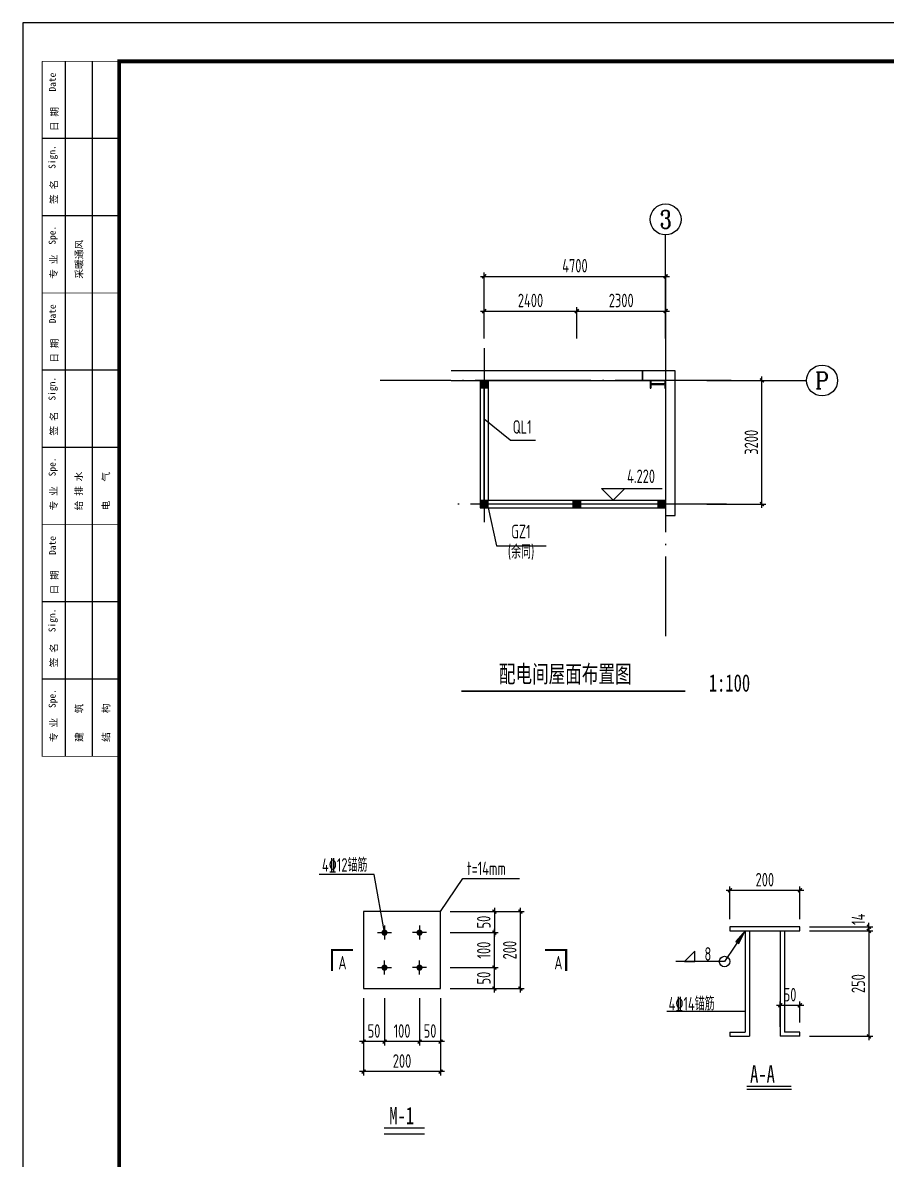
# Model space of a CAD drawing. Extents: x 753177 to 2169292, y -530934 to -273477.
# Drawn here: x 2085192 to 2107562, y -434220 to -404784 of the extents above; entities that cross this region are included whole.
import ezdxf
from ezdxf.enums import TextEntityAlignment as Align

# ---------------------------------------------------------------- set-up
doc = ezdxf.new("R2010")
doc.units = 0
doc.header["$LTSCALE"] = 1500
doc.header["$MEASUREMENT"] = 0
doc.linetypes.add('CENTER', pattern=[2, 1.25, -0.25, 0.25, -0.25])
doc.linetypes.add('DOTE', pattern=[2.42, 2, -0.2, 0.02, -0.2])
doc.layers.get('Defpoints').update_dxf_attribs({"color": 252})
for name, color, linetype in [('00-tk', 151, 'Continuous'), ('1', 2, 'Continuous'), ('AXIS', 3, 'Continuous'), ('AXIS_TEXT', 7, 'Continuous'), ('COLUMN', 2, 'Continuous'), ('DIM', 3, 'Continuous'), ('TECU', 1, 'Continuous'), ('TEXT', 7, 'Continuous'), ('THIN', 7, 'Continuous'), ('WALL', 7, 'Continuous'), ('XIXIAN', 7, 'Continuous'), ('图名下划线', 7, 'Continuous')]:
    doc.layers.add(name, color=color, linetype=linetype)
for name, color, linetype, lineweight in [('COLU_HATCH', 251, 'Continuous', 0), ('TK', 252, 'Continuous', 13), ('螺栓孔标注', 9, 'Continuous', 18)]:
    doc.layers.add(name, color=color, linetype=linetype, lineweight=lineweight)
doc.styles.add('_TCH_AXIS', font='COMPLEX', dxfattribs={"bigfont": 'GBCBIG'})
doc.styles.add('COMPLEX', font='COMPLEX')
doc.styles.add('DS6HT', font='simhei.ttf', dxfattribs={"width": 0.8})
doc.styles.add('TSSD_Dimension', font='Tssdeng.shx', dxfattribs={"width": 0.7, "bigfont": 'hztxt.shx'})
doc.styles.add('YG图名', font='simhei.ttf', dxfattribs={"width": 0.7, "height": 600})
doc.dimstyles.new('TSSD_100_100', dxfattribs={"dimtxt": 350, "dimasz": 100, "dimexe": 100, "dimexo": 250, "dimgap": 100, "dimtad": 1, "dimdec": 0, "dimzin": 0, "dimdsep": 46, "dimtxsty": 'TSSD_Dimension', "dimblk": 'ARCHTICK', "dimblk1": 'ARCHTICK', "dimblk2": 'ARCHTICK', "dimcen": 0, "dimdle": 100, "dimclrt": 7, "dimadec": 0, "dimazin": 0, "dimtfac": 1, "dimtdec": 0, "dimtix": 1, "dimtmove": 2, "dimatfit": 3, "dimfxl": 0, "dimtolj": 1, "dimtzin": 0, "dimarcsym": 0})

# ---------------------------------------------------------------- blocks, each defined once
blk = doc.blocks.new('会签')
at = {"layer": '00-tk'}
for p, q in [((-1400, 24000), (-1400, 6000)), ((-700, 24000), (-700, 6000)), ((0, 22000), (-2000, 22000)), ((0, 20000), (-2000, 20000)), ((0, 16000), (-2000, 16000)), ((0, 14000), (-2000, 14000)), ((0, 10000), (-2000, 10000)), ((0, 8000), (-2000, 8000))]:
    blk.add_line(p, q, dxfattribs=at)
at = {"layer": '00-tk', "const_width": 24.7}
for points in [[(0, 6000), (-2000, 6000), (-2000, 24000)], [(0, 24000), (-2000, 24000)], [(0, 18000), (-2000, 18000)], [(0, 12000), (-2000, 12000)]]:
    blk.add_lwpolyline(points, dxfattribs=at)
at = {"layer": '00-tk', "style": 'DS6HT'}
for s, p in [('Date', (-1642, 23216)), ('日 期', (-1589, 22196)), ('Sign.', (-1651, 21215)), ('签 名', (-1603, 20306)), ('Spe.', (-1648, 19251)), ('采暖通风', (-948, 18370)), ('专 业', (-1608, 18369)), ('Date', (-1642, 17216)), ('日 期', (-1589, 16196)), ('Sign.', (-1651, 15215)), ('签 名', (-1603, 14306)), ('Spe.', (-1648, 13251)), ('给 排 水', (-956, 12372)), ('电    气', (-251, 12372)), ('专 业', (-1608, 12369)), ('Date', (-1642, 11216)), ('日 期', (-1589, 10196)), ('Sign.', (-1651, 9215)), ('签 名', (-1603, 8306)), ('Spe.', (-1648, 7251)), ('建    筑', (-948, 6372)), ('结    构', (-248, 6374)), ('专 业', (-1608, 6369))]:
    blk.add_text(s, height=180, rotation=90, dxfattribs=at).set_placement(p)
blk = doc.blocks.new('A$C67844AE1')
at = {"layer": '00-tk'}
for p, q in [((126150, 89100), (0, 89100)), ((0, 89100), (0, 0)), ((124650, 87600), (3750, 87600)), ((3750, 87600), (3750, 1500))]:
    blk.add_line(p, q, dxfattribs=at)
at = {"layer": '00-tk', "const_width": 150}
blk.add_lwpolyline([(3750, 87600), (124650, 87600), (124650, 1500), (3750, 1500)], close=True, dxfattribs=at)
at = {"layer": '00-tk', "xscale": 1.5, "yscale": 1.5, "zscale": 1.5}
blk.add_blockref('会签', (3750, 51600), dxfattribs=at)
blk = doc.blocks.new('_ArchTick')
at = {"color": 0, "linetype": 'ByBlock', "const_width": 0.4}
blk.add_lwpolyline([(-0.5, -0.5), (0.5, 0.5)], dxfattribs=at)
blk = doc.blocks.new('*D1379')
at = {"layer": 'Defpoints', "color": 0, "transparency": 16777216}
for p in [(2095471, -429800), (2096015, -429800), (2095471, -431172)]:
    blk.add_point(p, dxfattribs=at)
at = {"layer": 'DIM', "color": 0, "lineweight": -2, "transparency": 16777216}
for p, q in [((2095471, -430050), (2095471, -431272)), ((2096015, -430050), (2096015, -431272)), ((2096115, -431172), (2095371, -431172))]:
    blk.add_line(p, q, dxfattribs=at)
at = {"layer": 'DIM', "color": 0, "lineweight": -2, "transparency": 16777216, "xscale": 100, "yscale": 100, "zscale": 100, "rotation": 180}
blk.add_blockref('_ArchTick', (2095471, -431172), dxfattribs=at)
at = {"layer": 'DIM', "color": 0, "lineweight": -2, "transparency": 16777216, "xscale": 100, "yscale": 100, "zscale": 100}
blk.add_blockref('_ArchTick', (2096015, -431172), dxfattribs=at)
at = {"layer": 'DIM', "color": 7, "transparency": 16777216, "insert": (2095743, -430897), "char_height": 350, "attachment_point": 5, "style": 'TSSD_Dimension'}
blk.add_mtext('\\A1;50', dxfattribs=at)
blk = doc.blocks.new('*D1380')
at = {"layer": 'Defpoints', "color": 0, "transparency": 16777216}
for p in [(2094020, -429800), (2096015, -429800), (2094020, -431950)]:
    blk.add_point(p, dxfattribs=at)
at = {"layer": 'DIM', "color": 0, "lineweight": -2, "transparency": 16777216}
for p, q in [((2094020, -430050), (2094020, -432050)), ((2096015, -430050), (2096015, -432050)), ((2096115, -431950), (2093920, -431950))]:
    blk.add_line(p, q, dxfattribs=at)
at = {"layer": 'DIM', "color": 0, "lineweight": -2, "transparency": 16777216, "xscale": 100, "yscale": 100, "zscale": 100, "rotation": 180}
blk.add_blockref('_ArchTick', (2094020, -431950), dxfattribs=at)
at = {"layer": 'DIM', "color": 0, "lineweight": -2, "transparency": 16777216, "xscale": 100, "yscale": 100, "zscale": 100}
blk.add_blockref('_ArchTick', (2096015, -431950), dxfattribs=at)
at = {"layer": 'DIM', "color": 7, "transparency": 16777216, "insert": (2095018, -431675), "char_height": 350, "attachment_point": 5, "style": 'TSSD_Dimension'}
blk.add_mtext('\\A1;200', dxfattribs=at)
blk = doc.blocks.new('*D1381')
at = {"layer": 'Defpoints', "color": 0, "transparency": 16777216}
for p in [(2094020, -429800), (2094564, -429800), (2094020, -431172)]:
    blk.add_point(p, dxfattribs=at)
at = {"layer": 'DIM', "color": 0, "lineweight": -2, "transparency": 16777216}
for p, q in [((2094020, -430050), (2094020, -431272)), ((2094564, -430050), (2094564, -431272)), ((2094664, -431172), (2093920, -431172))]:
    blk.add_line(p, q, dxfattribs=at)
at = {"layer": 'DIM', "color": 0, "lineweight": -2, "transparency": 16777216, "xscale": 100, "yscale": 100, "zscale": 100, "rotation": 180}
blk.add_blockref('_ArchTick', (2094020, -431172), dxfattribs=at)
at = {"layer": 'DIM', "color": 0, "lineweight": -2, "transparency": 16777216, "xscale": 100, "yscale": 100, "zscale": 100}
blk.add_blockref('_ArchTick', (2094564, -431172), dxfattribs=at)
at = {"layer": 'DIM', "color": 7, "transparency": 16777216, "insert": (2094292, -430897), "char_height": 350, "attachment_point": 5, "style": 'TSSD_Dimension'}
blk.add_mtext('\\A1;50', dxfattribs=at)
blk = doc.blocks.new('*D1382')
at = {"layer": 'Defpoints', "color": 0, "transparency": 16777216}
for p in [(2094564, -429800), (2095471, -429800), (2094564, -431172)]:
    blk.add_point(p, dxfattribs=at)
at = {"layer": 'DIM', "color": 0, "lineweight": -2, "transparency": 16777216}
for p, q in [((2094564, -430050), (2094564, -431272)), ((2095471, -430050), (2095471, -431272)), ((2095571, -431172), (2094464, -431172))]:
    blk.add_line(p, q, dxfattribs=at)
at = {"layer": 'DIM', "color": 0, "lineweight": -2, "transparency": 16777216, "xscale": 100, "yscale": 100, "zscale": 100, "rotation": 180}
blk.add_blockref('_ArchTick', (2094564, -431172), dxfattribs=at)
at = {"layer": 'DIM', "color": 0, "lineweight": -2, "transparency": 16777216, "xscale": 100, "yscale": 100, "zscale": 100}
blk.add_blockref('_ArchTick', (2095471, -431172), dxfattribs=at)
at = {"layer": 'DIM', "color": 7, "transparency": 16777216, "insert": (2095018, -430897), "char_height": 350, "attachment_point": 5, "style": 'TSSD_Dimension'}
blk.add_mtext('\\A1;100', dxfattribs=at)
blk = doc.blocks.new('*D1383')
at = {"layer": 'Defpoints', "color": 0, "transparency": 16777216}
for p in [(2096015, -427805), (2096015, -428349), (2097410, -428349)]:
    blk.add_point(p, dxfattribs=at)
at = {"layer": 'DIM', "color": 0, "lineweight": -2, "transparency": 16777216}
for p, q in [((2096265, -427805), (2097510, -427805)), ((2097410, -427705), (2097410, -428449)), ((2096265, -428349), (2097510, -428349))]:
    blk.add_line(p, q, dxfattribs=at)
at = {"layer": 'DIM', "color": 0, "lineweight": -2, "transparency": 16777216, "xscale": 100, "yscale": 100, "zscale": 100}
for p, rotation in [((2097410, -427805), 90), ((2097410, -428349), 270)]:
    blk.add_blockref('_ArchTick', p, dxfattribs=dict(at, rotation=rotation))
at = {"layer": 'DIM', "color": 7, "transparency": 16777216, "insert": (2097135, -428077), "char_height": 350, "attachment_point": 5, "rotation": 90, "style": 'TSSD_Dimension'}
blk.add_mtext('\\A1;50', dxfattribs=at)
blk = doc.blocks.new('*D1384')
at = {"layer": 'Defpoints', "color": 0, "transparency": 16777216}
for p in [(2096015, -428349), (2097410, -428349), (2096015, -429256)]:
    blk.add_point(p, dxfattribs=at)
at = {"layer": 'DIM', "color": 0, "lineweight": -2, "transparency": 16777216}
for p, q in [((2097410, -429356), (2097410, -428249)), ((2096265, -428349), (2097510, -428349)), ((2096265, -429256), (2097510, -429256))]:
    blk.add_line(p, q, dxfattribs=at)
at = {"layer": 'DIM', "color": 0, "lineweight": -2, "transparency": 16777216, "xscale": 100, "yscale": 100, "zscale": 100}
for p, rotation in [((2097410, -428349), 90), ((2097410, -429256), 270)]:
    blk.add_blockref('_ArchTick', p, dxfattribs=dict(at, rotation=rotation))
at = {"layer": 'DIM', "color": 7, "transparency": 16777216, "insert": (2097135, -428803), "char_height": 350, "attachment_point": 5, "rotation": 90, "style": 'TSSD_Dimension'}
blk.add_mtext('\\A1;100', dxfattribs=at)
blk = doc.blocks.new('*D1385')
at = {"layer": 'Defpoints', "color": 0, "transparency": 16777216}
for p in [(2096015, -429256), (2097410, -429256), (2096015, -429800)]:
    blk.add_point(p, dxfattribs=at)
at = {"layer": 'DIM', "color": 0, "lineweight": -2, "transparency": 16777216}
for p, q in [((2097410, -429900), (2097410, -429156)), ((2096265, -429256), (2097510, -429256)), ((2096265, -429800), (2097510, -429800))]:
    blk.add_line(p, q, dxfattribs=at)
at = {"layer": 'DIM', "color": 0, "lineweight": -2, "transparency": 16777216, "xscale": 100, "yscale": 100, "zscale": 100}
for p, rotation in [((2097410, -429256), 90), ((2097410, -429800), 270)]:
    blk.add_blockref('_ArchTick', p, dxfattribs=dict(at, rotation=rotation))
at = {"layer": 'DIM', "color": 7, "transparency": 16777216, "insert": (2097135, -429528), "char_height": 350, "attachment_point": 5, "rotation": 90, "style": 'TSSD_Dimension'}
blk.add_mtext('\\A1;50', dxfattribs=at)
blk = doc.blocks.new('*D1386')
at = {"layer": 'Defpoints', "color": 0, "transparency": 16777216}
for p in [(2096015, -427805), (2098083, -427805), (2096015, -429800)]:
    blk.add_point(p, dxfattribs=at)
at = {"layer": 'DIM', "color": 0, "lineweight": -2, "transparency": 16777216}
for p, q in [((2096265, -427805), (2098183, -427805)), ((2098083, -429900), (2098083, -427705)), ((2096265, -429800), (2098183, -429800))]:
    blk.add_line(p, q, dxfattribs=at)
at = {"layer": 'DIM', "color": 0, "lineweight": -2, "transparency": 16777216, "xscale": 100, "yscale": 100, "zscale": 100}
for p, rotation in [((2098083, -427805), 90), ((2098083, -429800), 270)]:
    blk.add_blockref('_ArchTick', p, dxfattribs=dict(at, rotation=rotation))
at = {"layer": 'DIM', "color": 7, "transparency": 16777216, "insert": (2097808, -428803), "char_height": 350, "attachment_point": 5, "rotation": 90, "style": 'TSSD_Dimension'}
blk.add_mtext('\\A1;200', dxfattribs=at)
blk = doc.blocks.new('*D1387')
at = {"layer": 'Defpoints', "color": 0, "transparency": 16777216}
for p in [(2105323, -427254), (2103510, -428252), (2105323, -428252)]:
    blk.add_point(p, dxfattribs=at)
at = {"layer": 'DIM', "color": 0, "lineweight": -2, "transparency": 16777216}
for p, q in [((2103410, -427254), (2105423, -427254)), ((2103510, -428002), (2103510, -427154)), ((2105323, -428002), (2105323, -427154))]:
    blk.add_line(p, q, dxfattribs=at)
at = {"layer": 'DIM', "color": 0, "lineweight": -2, "transparency": 16777216, "xscale": 100, "yscale": 100, "zscale": 100, "rotation": 180}
blk.add_blockref('_ArchTick', (2103510, -427254), dxfattribs=at)
at = {"layer": 'DIM', "color": 0, "lineweight": -2, "transparency": 16777216, "xscale": 100, "yscale": 100, "zscale": 100}
blk.add_blockref('_ArchTick', (2105323, -427254), dxfattribs=at)
at = {"layer": 'DIM', "color": 7, "transparency": 16777216, "insert": (2104416, -426979), "char_height": 350, "attachment_point": 5, "style": 'TSSD_Dimension'}
blk.add_mtext('\\A1;200', dxfattribs=at)
blk = doc.blocks.new('*D1388')
at = {"layer": 'Defpoints', "color": 0, "transparency": 16777216}
for p in [(2105323, -428306), (2105323, -431036), (2107111, -431036)]:
    blk.add_point(p, dxfattribs=at)
at = {"layer": 'DIM', "color": 0, "lineweight": -2, "transparency": 16777216}
for p, q in [((2107111, -428206), (2107111, -431136)), ((2105573, -428306), (2107211, -428306)), ((2105573, -431036), (2107211, -431036))]:
    blk.add_line(p, q, dxfattribs=at)
at = {"layer": 'DIM', "color": 0, "lineweight": -2, "transparency": 16777216, "xscale": 100, "yscale": 100, "zscale": 100}
for p, rotation in [((2107111, -428306), 90), ((2107111, -431036), 270)]:
    blk.add_blockref('_ArchTick', p, dxfattribs=dict(at, rotation=rotation))
at = {"layer": 'DIM', "color": 7, "transparency": 16777216, "insert": (2106836, -429671), "char_height": 350, "attachment_point": 5, "rotation": 90, "style": 'TSSD_Dimension'}
blk.add_mtext('\\A1;250', dxfattribs=at)
blk = doc.blocks.new('*D1389')
at = {"layer": 'Defpoints', "color": 0, "transparency": 16777216}
for p in [(2105323, -428197), (2107111, -428197), (2105323, -428306)]:
    blk.add_point(p, dxfattribs=at)
at = {"layer": 'DIM', "color": 0, "lineweight": -2, "transparency": 16777216}
for p, q in [((2105573, -428197), (2107211, -428197)), ((2107111, -428197), (2107111, -428097)), ((2107111, -428306), (2107111, -428197)), ((2105573, -428306), (2107211, -428306)), ((2107111, -428306), (2107111, -428406))]:
    blk.add_line(p, q, dxfattribs=at)
at = {"layer": 'DIM', "color": 0, "lineweight": -2, "transparency": 16777216, "xscale": 100, "yscale": 100, "zscale": 100}
for p, rotation in [((2107111, -428197), 270), ((2107111, -428306), 90)]:
    blk.add_blockref('_ArchTick', p, dxfattribs=dict(at, rotation=rotation))
at = {"layer": 'DIM', "color": 7, "transparency": 16777216, "insert": (2106836, -428004), "char_height": 350, "attachment_point": 5, "rotation": 90, "style": 'TSSD_Dimension'}
blk.add_mtext('\\A1;14', dxfattribs=at)
blk = doc.blocks.new('*D1390')
at = {"layer": 'Defpoints', "color": 0, "transparency": 16777216}
for p in [(2105323, -430233), (2105323, -430927), (2104815, -431036)]:
    blk.add_point(p, dxfattribs=at)
at = {"layer": 'DIM', "color": 0, "lineweight": -2, "transparency": 16777216}
for p, q in [((2104715, -430233), (2105423, -430233)), ((2104815, -430786), (2104815, -430133)), ((2105323, -430677), (2105323, -430133))]:
    blk.add_line(p, q, dxfattribs=at)
at = {"layer": 'DIM', "color": 0, "lineweight": -2, "transparency": 16777216, "xscale": 100, "yscale": 100, "zscale": 100, "rotation": 180}
blk.add_blockref('_ArchTick', (2104815, -430233), dxfattribs=at)
at = {"layer": 'DIM', "color": 0, "lineweight": -2, "transparency": 16777216, "xscale": 100, "yscale": 100, "zscale": 100}
blk.add_blockref('_ArchTick', (2105323, -430233), dxfattribs=at)
at = {"layer": 'DIM', "color": 7, "transparency": 16777216, "insert": (2105069, -429958), "char_height": 350, "attachment_point": 5, "style": 'TSSD_Dimension'}
blk.add_mtext('\\A1;50', dxfattribs=at)
blk = doc.blocks.new('FDSRWEFDSDSFDSFDDD')
at = {"layer": 'COLUMN'}
for p, q in [((-380, 0), (-400, 0)), ((0, 0), (-20, 0)), ((-400, -200), (-380, -200)), ((-380, -75), (-365, -90)), ((-380, -125), (-365, -110)), ((-20, -75), (-35, -90)), ((-20, -125), (-35, -110)), ((-20, -200), (0, -200))]:
    blk.add_line(p, q, dxfattribs=at)
for points in [[(-400, 0), (-400, -200)], [(-380, 0), (-380, -75)], [(-20, 0), (-20, -75)], [(0, 0), (0, -200)], [(-380, -125), (-380, -200)], [(-35, -90), (-365, -90)], [(-35, -110), (-365, -110)], [(-20, -125), (-20, -200)]]:
    blk.add_lwpolyline(points, dxfattribs=at)
blk = doc.blocks.new('*D1440')
at = {"layer": 'Defpoints', "color": 0, "transparency": 16777216}
for p in [(2101846, -411353), (2097146, -413212), (2101846, -413212)]:
    blk.add_point(p, dxfattribs=at)
at = {"layer": 'DIM', "color": 0, "lineweight": -2, "transparency": 16777216}
for p, q in [((2097046, -411353), (2101946, -411353)), ((2097146, -412962), (2097146, -411253)), ((2101846, -412962), (2101846, -411253))]:
    blk.add_line(p, q, dxfattribs=at)
at = {"layer": 'DIM', "color": 0, "lineweight": -2, "transparency": 16777216, "xscale": 100, "yscale": 100, "zscale": 100, "rotation": 180}
blk.add_blockref('_ArchTick', (2097146, -411353), dxfattribs=at)
at = {"layer": 'DIM', "color": 0, "lineweight": -2, "transparency": 16777216, "xscale": 100, "yscale": 100, "zscale": 100}
blk.add_blockref('_ArchTick', (2101846, -411353), dxfattribs=at)
at = {"layer": 'DIM', "color": 7, "transparency": 16777216, "insert": (2099496, -411078), "char_height": 350, "attachment_point": 5, "style": 'TSSD_Dimension'}
blk.add_mtext('\\A1;4700', dxfattribs=at)
blk = doc.blocks.new('_AXISO')
blk.add_circle((0, 0), 0.5)
at = {"layer": 'AXIS_TEXT', "style": 'COMPLEX', "width": 1.041667}
blk.add_attdef('A', text='', height=0.56, dxfattribs=at).set_placement((-0.25, -0.28), (0.25, -0.28), align=Align.FIT)
blk = doc.blocks.new('*D1441')
at = {"layer": 'Defpoints', "color": 0, "transparency": 16777216}
for p in [(2102661, -414050), (2104341, -414050), (2102661, -417250)]:
    blk.add_point(p, dxfattribs=at)
at = {"layer": 'DIM', "color": 0, "lineweight": -2, "transparency": 16777216}
for p, q in [((2102911, -414050), (2104441, -414050)), ((2104341, -417350), (2104341, -413950)), ((2102911, -417250), (2104441, -417250))]:
    blk.add_line(p, q, dxfattribs=at)
at = {"layer": 'DIM', "color": 0, "lineweight": -2, "transparency": 16777216, "xscale": 100, "yscale": 100, "zscale": 100}
for p, rotation in [((2104341, -414050), 90), ((2104341, -417250), 270)]:
    blk.add_blockref('_ArchTick', p, dxfattribs=dict(at, rotation=rotation))
at = {"layer": 'DIM', "color": 7, "transparency": 16777216, "insert": (2104066, -415650), "char_height": 350, "attachment_point": 5, "rotation": 90, "style": 'TSSD_Dimension'}
blk.add_mtext('\\A1;3200', dxfattribs=at)
blk = doc.blocks.new('*D1450')
at = {"layer": 'Defpoints', "color": 0, "transparency": 16777216}
for p in [(2099546, -412253), (2097146, -413212), (2099546, -413212)]:
    blk.add_point(p, dxfattribs=at)
at = {"layer": 'DIM', "color": 0, "lineweight": -2, "transparency": 16777216}
for p, q in [((2097046, -412253), (2099646, -412253)), ((2097146, -412962), (2097146, -412153)), ((2099546, -412962), (2099546, -412153))]:
    blk.add_line(p, q, dxfattribs=at)
at = {"layer": 'DIM', "color": 0, "lineweight": -2, "transparency": 16777216, "xscale": 100, "yscale": 100, "zscale": 100, "rotation": 180}
blk.add_blockref('_ArchTick', (2097146, -412253), dxfattribs=at)
at = {"layer": 'DIM', "color": 0, "lineweight": -2, "transparency": 16777216, "xscale": 100, "yscale": 100, "zscale": 100}
blk.add_blockref('_ArchTick', (2099546, -412253), dxfattribs=at)
at = {"layer": 'DIM', "color": 7, "transparency": 16777216, "insert": (2098346, -411978), "char_height": 350, "attachment_point": 5, "style": 'TSSD_Dimension'}
blk.add_mtext('\\A1;2400', dxfattribs=at)
blk = doc.blocks.new('*D1451')
at = {"layer": 'Defpoints', "color": 0, "transparency": 16777216}
for p in [(2101846, -412253), (2099546, -413212), (2101846, -413212)]:
    blk.add_point(p, dxfattribs=at)
at = {"layer": 'DIM', "color": 0, "lineweight": -2, "transparency": 16777216}
for p, q in [((2099446, -412253), (2101946, -412253)), ((2099546, -412962), (2099546, -412153)), ((2101846, -412962), (2101846, -412153))]:
    blk.add_line(p, q, dxfattribs=at)
at = {"layer": 'DIM', "color": 0, "lineweight": -2, "transparency": 16777216, "xscale": 100, "yscale": 100, "zscale": 100, "rotation": 180}
blk.add_blockref('_ArchTick', (2099546, -412253), dxfattribs=at)
at = {"layer": 'DIM', "color": 0, "lineweight": -2, "transparency": 16777216, "xscale": 100, "yscale": 100, "zscale": 100}
blk.add_blockref('_ArchTick', (2101846, -412253), dxfattribs=at)
at = {"layer": 'DIM', "color": 7, "transparency": 16777216, "insert": (2100696, -411978), "char_height": 350, "attachment_point": 5, "style": 'TSSD_Dimension'}
blk.add_mtext('\\A1;2300', dxfattribs=at)

msp = doc.modelspace()

# ---------------------------------------------------------------- hatches: boundary and pattern name
at = {"layer": 'COLU_HATCH'}
h = msp.add_hatch(color=256, dxfattribs=at)
h.dxf.hatch_style = 1
h.paths.add_polyline_path([(2097245.7, -414050.3), (2097045.7, -414050.3), (2097045.7, -414250.3), (2097245.7, -414250.3)])
h = msp.add_hatch(color=256, dxfattribs=at)
h.dxf.hatch_style = 1
h.paths.add_polyline_path([(2097245.7, -417150.3), (2097045.7, -417150.3), (2097045.7, -417350.3), (2097245.7, -417350.3)])
h = msp.add_hatch(color=256, dxfattribs=at)
h.dxf.hatch_style = 1
h.paths.add_polyline_path([(2099645.7, -417150.3), (2099445.7, -417150.3), (2099445.7, -417350.3), (2099645.7, -417350.3)])
h = msp.add_hatch(color=256, dxfattribs=at)
h.dxf.hatch_style = 1
h.paths.add_polyline_path([(2101845.7, -417150.3), (2101645.7, -417150.3), (2101645.7, -417350.3), (2101845.7, -417350.3)])
at = {"layer": 'XIXIAN', "linetype": 'ByBlock'}
h = msp.add_hatch(color=256, dxfattribs=at)
h.paths.add_polyline_path([(2094627.5, -428349.5, 0.4131785), (2094564.2, -428286), (2094564.2, -428349.5)])
h.paths.add_polyline_path([(2094627.5, -428349.5), (2094564.2, -428349.5), (2094564.2, -428412.9, 0.4131785)])
h.paths.add_polyline_path([(2094564.2, -428412.9), (2094564.2, -428349.5), (2094500.5, -428349.5, 0.4152494)])
h.paths.add_polyline_path([(2094564.2, -428349.5), (2094564.2, -428286, 0.4152494), (2094500.5, -428349.5)])
h = msp.add_hatch(color=256, dxfattribs=at)
h.paths.add_polyline_path([(2095407.8, -428349.5, -0.4131785), (2095471.1, -428286), (2095471.1, -428349.5)])
h.paths.add_polyline_path([(2095407.8, -428349.5), (2095471.1, -428349.5), (2095471.1, -428412.9, -0.4131785)])
h.paths.add_polyline_path([(2095471.1, -428412.9), (2095471.1, -428349.5), (2095534.8, -428349.5, -0.4152494)])
h.paths.add_polyline_path([(2095471.1, -428349.5), (2095471.1, -428286, -0.4152494), (2095534.8, -428349.5)])
msp.add_hatch(color=256, dxfattribs=at).paths.add_polyline_path([(2103908.5, -428306), (2103667.9, -428581.2), (2103743, -428632)])
h = msp.add_hatch(color=256, dxfattribs=at)
h.paths.add_polyline_path([(2094627.5, -429256.3, -0.4131785), (2094564.2, -429319.8), (2094564.2, -429256.3)])
h.paths.add_polyline_path([(2094627.5, -429256.3), (2094564.2, -429256.3), (2094564.2, -429192.9, -0.4131785)])
h.paths.add_polyline_path([(2094564.2, -429192.9), (2094564.2, -429256.3), (2094500.5, -429256.3, -0.4152494)])
h.paths.add_polyline_path([(2094564.2, -429256.3), (2094564.2, -429319.8, -0.4152494), (2094500.5, -429256.3)])
h = msp.add_hatch(color=256, dxfattribs=at)
h.paths.add_polyline_path([(2095407.8, -429256.3, 0.4131785), (2095471.1, -429319.8), (2095471.1, -429256.3)])
h.paths.add_polyline_path([(2095407.8, -429256.3), (2095471.1, -429256.3), (2095471.1, -429192.9, 0.4131785)])
h.paths.add_polyline_path([(2095471.1, -429192.9), (2095471.1, -429256.3), (2095534.8, -429256.3, 0.4152494)])
h.paths.add_polyline_path([(2095471.1, -429256.3), (2095471.1, -429319.8, 0.4152494), (2095534.8, -429256.3)])

# ---------------------------------------------------------------- linework, layer by layer
for p, q in [((2097816, -415592.9), (2097145.7, -415053.5)), ((2097816, -415592.9), (2098479, -415592.9)), ((2097245.7, -417350.3), (2097463.5, -418331.5)), ((2097463.5, -418331.5), (2098753.3, -418331.5))]:
    msp.add_line(p, q)
at = {"linetype": 'CENTER', "ltscale": 0.4, "const_width": 40}
msp.add_lwpolyline([(2101845.7, -417250.3), (2097145.7, -417250.3), (2097145.7, -414050.3)], dxfattribs=at)
at = {"layer": '1', "linetype": 'ByBlock'}
for p, q in [((2105323.3, -428197.2), (2103509.5, -428197.2)), ((2105323.3, -428306), (2105323.3, -428197.2)), ((2094020.1, -428576.2), (2094020.1, -429800.5)), ((2103509.5, -428306), (2105323.3, -428306)), ((2103908.5, -428306), (2103908.5, -430927.1)), ((2104017.4, -428306), (2104017.4, -431035.9)), ((2104815.4, -428306), (2104815.4, -431035.9)), ((2104924.2, -428306), (2104924.2, -430927.1)), ((2094020.1, -429800.5), (2096015.2, -429800.5)), ((2103509.5, -430927.1), (2103908.5, -430927.1)), ((2103509.5, -430927.1), (2103509.5, -431035.9)), ((2105323.3, -430927.1), (2104924.2, -430927.1)), ((2105323.3, -431035.9), (2105323.3, -430927.1)), ((2103509.5, -431035.9), (2104017.4, -431035.9)), ((2105323.3, -431035.9), (2104815.4, -431035.9))]:
    msp.add_line(p, q, dxfattribs=at)
msp.add_lwpolyline([(2094020.1, -429800.5), (2096015.2, -429800.5), (2096015.2, -427805.3), (2094020.1, -427805.3)], close=True, dxfattribs=at)
at = {"layer": '1', "linetype": 'ByBlock', "elevation": 0}
for points in [[(2103509.5, -428197.2), (2103509.5, -428306), (2105323.3, -428306), (2105323.3, -428197.2)], [(2102606, -428827.9), (2102333.9, -429100), (2102606, -429100)]]:
    msp.add_lwpolyline(points, close=True, dxfattribs=at)
at = {"layer": 'AXIS'}
for p, q in [((2101845.7, -412055), (2101845.7, -410279.2)), ((2103583.2, -414050.3), (2105499.2, -414050.3))]:
    msp.add_line(p, q, dxfattribs=at)
at = {"layer": 'AXIS', "color": 253, "linetype": 'DOTE'}
for p, q in [((2101845.7, -411352.6), (2101845.7, -420673.8)), ((2097145.7, -413212.4), (2097145.7, -417723.4)), ((2103542, -414050.3), (2094449.5, -414050.3)), ((2103423.9, -417250.3), (2096242.5, -417250.3))]:
    msp.add_line(p, q, dxfattribs=at)
at = {"layer": 'DIM', "linetype": 'ByBlock'}
for p, q in [((2103947.3, -432408.7), (2105106.3, -432408.7)), ((2094553.5, -433565), (2095602.3, -433565))]:
    msp.add_line(p, q, dxfattribs=at)
at = {"layer": 'DIM', "linetype": 'ByBlock', "const_width": 36, "elevation": 0}
for points in [[(2103947.3, -432333.1), (2105106.3, -432333.1)], [(2094553.5, -433413.4), (2095602.3, -433413.4)]]:
    msp.add_lwpolyline(points, dxfattribs=at)
at = {"layer": 'TECU', "linetype": 'ByBlock', "const_width": 54.4}
msp.add_lwpolyline([(2093748, -428802.9), (2093203.9, -428802.9), (2093203.9, -429347)], dxfattribs=at)
at = {"layer": 'TECU', "linetype": 'ByBlock', "const_width": 54.4, "elevation": 0}
msp.add_lwpolyline([(2098724.5, -428802.9), (2099268.7, -428802.9), (2099268.7, -429347)], dxfattribs=at)
at = {"layer": 'THIN'}
for p, q in [((2100489, -417150.3), (2100189, -416850.3)), ((2100189, -416850.3), (2100789, -416850.3)), ((2100489, -417150.3), (2100789, -416850.3)), ((2100789, -416850.3), (2101754, -416850.3))]:
    msp.add_line(p, q, dxfattribs=at)
at = {"layer": 'WALL'}
for p, q in [((2101245.7, -413800.3), (2096290.3, -413800.3)), ((2102095.7, -413800.3), (2101245.7, -413800.3)), ((2101245.7, -413800.3), (2101245.7, -414050.3)), ((2101245.7, -414050.3), (2101245.7, -413800.3)), ((2102095.7, -415250.3), (2102095.7, -413800.3)), ((2096290.3, -414050.3), (2101245.7, -414050.3)), ((2097045.7, -414050.3), (2097045.7, -417350.3)), ((2097245.7, -414050.3), (2097245.7, -417150.3)), ((2101245.7, -414050.3), (2101845.7, -414050.3)), ((2101845.7, -414050.3), (2101845.7, -415250.3)), ((2101845.7, -415250.3), (2101845.7, -417150.3)), ((2102095.7, -417250.3), (2102095.7, -415250.3)), ((2097045.7, -417350.3), (2101845.7, -417350.3)), ((2097245.7, -417150.3), (2101845.7, -417150.3)), ((2101845.7, -417350.3), (2101845.7, -417550.3)), ((2102095.7, -417550.3), (2102095.7, -417250.3)), ((2101845.7, -417550.3), (2102095.7, -417550.3))]:
    msp.add_line(p, q, dxfattribs=at)
at = {"layer": 'XIXIAN', "linetype": 'ByBlock'}
for p, q in [((2094294.4, -426845.3), (2092872.3, -426845.3)), ((2094564, -428349.5), (2094294.4, -426845.3)), ((2096015.2, -427805.3), (2096596.3, -426951.8)), ((2096596.3, -426951.8), (2098056.3, -426951.8)), ((2094382.8, -428349.5), (2094745.6, -428349.5)), ((2095652.5, -428349.5), (2095289.7, -428349.5)), ((2103908.5, -428306), (2103372.1, -429100)), ((2103743, -428632), (2103667.9, -428581.2)), ((2103372.1, -429100), (2102110.3, -429100)), ((2094382.8, -429256.3), (2094745.6, -429256.3)), ((2095652.5, -429256.3), (2095289.7, -429256.3)), ((2103908.5, -430393.2), (2101879.5, -430393.2))]:
    msp.add_line(p, q, dxfattribs=at)
at = {"layer": 'XIXIAN', "linetype": 'ByBlock', "ltscale": 200}
for p, q in [((2094564.2, -428168.1), (2094564.2, -428530.8)), ((2095471.1, -428168.1), (2095471.1, -428530.8)), ((2094564.2, -429437.7), (2094564.2, -429075)), ((2095471.1, -429437.7), (2095471.1, -429075))]:
    msp.add_line(p, q, dxfattribs=at)
at = {"layer": 'XIXIAN', "linetype": 'ByBlock', "elevation": 0}
msp.add_lwpolyline([(2103908.5, -428306), (2103667.9, -428581.2), (2103743, -428632)], close=True, dxfattribs=at)
at = {"layer": 'XIXIAN', "linetype": 'ByBlock'}
msp.add_circle((2103372.1, -429100), 136, dxfattribs=at)
at = {"layer": 'XIXIAN', "linetype": 'ByBlock', "ltscale": 50}
for centre, start, end in [((2094564, -428349.5), 0, 180), ((2094564, -428349.5), 0, 180), ((2095471.3, -428349.5), 0, 180), ((2094564, -428349.5), 180, 0), ((2095471.3, -428349.5), 180, 0), ((2094564, -429256.3), 0, 180), ((2094564, -429256.3), 180, 0), ((2094564, -429256.3), 180, 0), ((2095471.3, -429256.3), 0, 180), ((2095471.3, -429256.3), 180, 0)]:
    msp.add_arc(centre, 63.5, start, end, dxfattribs=at)
at = {"layer": '图名下划线', "const_width": 46.6}
msp.add_lwpolyline([(2096557.3, -422096.8), (2102356.2, -422096.8)], dxfattribs=at)
at = {"layer": '螺栓孔标注', "linetype": 'ByBlock'}
for points in [[(2097045.7, -414050.3), (2097245.7, -414050.3), (2097245.7, -414250.3), (2097045.7, -414250.3)], [(2097045.7, -417150.3), (2097245.7, -417150.3), (2097245.7, -417350.3), (2097045.7, -417350.3)], [(2099445.7, -417150.3), (2099645.7, -417150.3), (2099645.7, -417350.3), (2099445.7, -417350.3)], [(2101645.7, -417150.3), (2101845.7, -417150.3), (2101845.7, -417350.3), (2101645.7, -417350.3)]]:
    msp.add_lwpolyline(points, close=True, dxfattribs=at)

# ---------------------------------------------------------------- block references
msp.add_blockref('FDSRWEFDSDSFDSFDDD', (2101845.7, -414050.3))
at = {"layer": 'AXIS'}
ref = msp.add_blockref('_AXISO', (2101845.7, -409879), dxfattribs=dict(at, xscale=800.3999999999069, yscale=800.3999999999069, zscale=800.3999999999069))
ref.add_attrib('A', '3', dxfattribs={"layer": 'AXIS_TEXT', "height": 466.2, "style": '_TCH_AXIS'}).set_placement((2101690.3, -410112.1), (2102001.1, -410112.1), align=Align.FIT)
ref = msp.add_blockref('_AXISO', (2105899.4, -414050.3), dxfattribs=dict(at, xscale=800.3999999999069, yscale=800.3999999999069, zscale=800.3999999999069))
ref.add_attrib('A', 'P', dxfattribs={"layer": 'AXIS_TEXT', "height": 425.4, "style": '_TCH_AXIS', "width": 1.058824}).set_placement((2105717.1, -414263), (2106081.7, -414263), align=Align.FIT)
at = {"layer": 'TK', "color": 2, "linetype": 'ByBlock', "xscale": 0.6666666665114462, "yscale": 0.6666666665114462, "zscale": 0.6666666665114462}
msp.add_blockref('A$C67844AE1', (2085191.6, -464184.4), dxfattribs=at)

# ---------------------------------------------------------------- texts
at = {"linetype": 'ByBlock', "style": 'TSSD_Dimension', "width": 0.7}
for p in [(2093369.2, -429303.1), (2098963.1, -429303.1)]:
    msp.add_text('A', height=350.1, dxfattribs=at).set_placement(p)
at = {"layer": '1', "linetype": 'ByBlock', "style": 'TSSD_Dimension', "width": 0.7}
for s, height, p in [('4%%13212锚筋', 350.09, (2092943.1, -426771.7)), ('t=14mm', 350.09, (2096699.1, -426862.2)), ('8', 350.1, (2102852.8, -429077.3)), ('4\x8414锚筋', 350.09, (2101921.8, -430364.6))]:
    msp.add_text(s, height=height, dxfattribs=at).set_placement(p)
at = {"layer": 'TEXT', "style": 'YG图名', "width": 0.7}
msp.add_text('配电间屋面布置图', height=450, dxfattribs=at).set_placement((2099245, -421642), align=Align.MIDDLE)
for s, p in [('1:100', (2102964.3, -422108.1)), ('A-A', (2104033.6, -432233.3)), ('M-1', (2094687.3, -433313.5))]:
    msp.add_text(s, height=450, dxfattribs=at).set_placement(p)
at = {"layer": 'THIN', "style": 'TSSD_Dimension', "width": 0.7}
for s, p in [('QL1', (2098374.2, -415532.9)), ('4.220', (2101571.2, -416810.3)), ('GZ1', (2098346.9, -418242.5)), ('(余同)', (2098445.8, -418766.3))]:
    msp.add_text(s, height=349.65, dxfattribs=at).set_placement(p, align=Align.BOTTOM_RIGHT)

# ---------------------------------------------------------------- dimensions: what is measured, and where the dimension line sits
at = {"layer": 'DIM'}
dim = msp.add_aligned_dim(p1=(2097145.7, -413212.4), p2=(2101845.7, -413212.4), distance=1859.8, dimstyle='TSSD_100_100', dxfattribs=at)
dim.commit()
dim.dimension.update_dxf_attribs({"geometry": '*D1440', "text_midpoint": (2099495.7, -411077.6)})
for base, p1, p2, picture, middle in [((2099545.7, -412252.7), (2097145.7, -413212.4), (2099545.7, -413212.4), '*D1450', (2098345.7, -411977.7)), ((2101845.7, -412252.7), (2099545.7, -413212.4), (2101845.7, -413212.4), '*D1451', (2100695.7, -411977.7))]:
    dim = msp.add_linear_dim(base=base, p1=p1, p2=p2, dimstyle='TSSD_100_100', dxfattribs=at)
    dim.commit()
    dim.dimension.update_dxf_attribs({"geometry": picture, "text_midpoint": middle})
dim = msp.add_linear_dim(base=(2104341.1, -414050.3), p1=(2102660.8, -417250.3), p2=(2102660.8, -414050.3), angle=90, dimstyle='TSSD_100_100', dxfattribs=at)
dim.commit()
dim.dimension.update_dxf_attribs({"geometry": '*D1441', "text_midpoint": (2104066.1, -415650.3)})
for base, p1, p2, text, picture, middle in [((2105323.3, -427253.7), (2103509.5, -428251.6), (2105323.3, -428251.6), '200', '*D1387', (2104416.4, -426978.7)), ((2105323.3, -430233.1), (2104815.4, -431035.9), (2105323.3, -430927.1), '50', '*D1390', (2105069.3, -429958.1))]:
    dim = msp.add_linear_dim(base=base, p1=p1, p2=p2, text=text, dimstyle='TSSD_100_100', dxfattribs=at)
    dim.commit()
    dim.dimension.update_dxf_attribs({"geometry": picture, "text_midpoint": middle, "dimtype": 160})
for base, p1, p2, angle, text, picture, middle in [((2097409.9, -428349.5), (2096015.2, -427805.3), (2096015.2, -428349.5), 270, '50', '*D1383', (2097134.9, -428077.4)), ((2098082.6, -427805.3), (2096015.2, -429800.5), (2096015.2, -427805.3), 90, '200', '*D1386', (2097807.6, -428802.9)), ((2107110.9, -428197.2), (2105323.3, -428306), (2105323.3, -428197.2), 90, '14', '*D1389', (2106835.9, -428004.5)), ((2097409.9, -428349.5), (2096015.2, -429256.3), (2096015.2, -428349.5), 90, '100', '*D1384', (2097134.9, -428802.9)), ((2107110.9, -431035.9), (2105323.3, -428306), (2105323.3, -431035.9), 90, '250', '*D1388', (2106835.9, -429671)), ((2097409.9, -429256.3), (2096015.2, -429800.5), (2096015.2, -429256.3), 90, '50', '*D1385', (2097134.9, -429528.4)), ((2094020.1, -431950), (2096015.2, -429800.5), (2094020.1, -429800.5), 180, '200', '*D1380', (2095017.7, -431675)), ((2094020.1, -431171.8), (2094564.2, -429800.5), (2094020.1, -429800.5), 180, '50', '*D1381', (2094292.1, -430896.8)), ((2094564.2, -431171.8), (2095471.1, -429800.5), (2094564.2, -429800.5), 180, '100', '*D1382', (2095017.7, -430896.8)), ((2095471.1, -431171.8), (2096015.2, -429800.5), (2095471.1, -429800.5), 180, '50', '*D1379', (2095743.2, -430896.8))]:
    dim = msp.add_linear_dim(base=base, p1=p1, p2=p2, angle=angle, text=text, dimstyle='TSSD_100_100', dxfattribs=at)
    dim.commit()
    dim.dimension.update_dxf_attribs({"geometry": picture, "text_midpoint": middle, "dimtype": 160})

doc.saveas('drawing.dxf')
